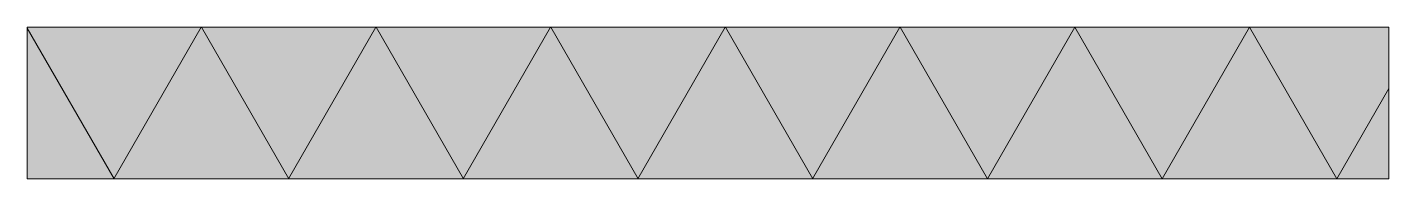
# Model space of a CAD drawing. Header units: metres. Extents: x 0 to 540, y 1 to 61.
import ezdxf

# ---------------------------------------------------------------- set-up
doc = ezdxf.new("R2010")
doc.units = ezdxf.units.M
doc.layers.add('A-DETL-GENF', color=92, linetype='Continuous', lineweight=18)

# ---------------------------------------------------------------- blocks, each defined once
blk = doc.blocks.new('42 isolatie - Type 1-3760806-00_0 Basismaterialen')
at = {"layer": 'A-DETL-GENF'}
blk.add_hatch(color=256, dxfattribs=at).paths.add_polyline_path([(540.28, 0.8), (540.28, 60.8), (0.28, 60.8), (0.28, 0.8), (332.88, 0.8)])
at = {"layer": 'A-DETL-GENF', "lineweight": 13}
h = blk.add_hatch(dxfattribs=at)
h.set_pattern_fill('FP_676', color=256, style=0, pattern_type=2)
h.set_pattern_definition([(60, (0, 60.8), (-51.9615, 30), []), (120, (0, 60.8), (-51.9615, -30), [])])
h.paths.add_polyline_path([(540.28, 0.8), (540.28, 60.8), (0.28, 60.8), (0.28, 0.8), (332.88, 0.8)])
at = {"layer": 'A-DETL-GENF'}
for p, q in [((540.28, 60.8), (0.28, 60.8)), ((0.28, 60.8), (0.28, 0.8)), ((540.28, 60.8), (0.28, 60.8)), ((0.28, 60.8), (0.28, 0.8)), ((540.28, 0.8), (540.28, 60.8)), ((540.28, 0.8), (540.28, 60.8)), ((0.28, 0.8), (540.28, 0.8)), ((0.28, 0.8), (540.28, 0.8))]:
    blk.add_line(p, q, dxfattribs=at)

msp = doc.modelspace()

# ---------------------------------------------------------------- block references
msp.add_blockref('42 isolatie - Type 1-3760806-00_0 Basismaterialen', (0, 0))

doc.saveas('drawing.dxf')
